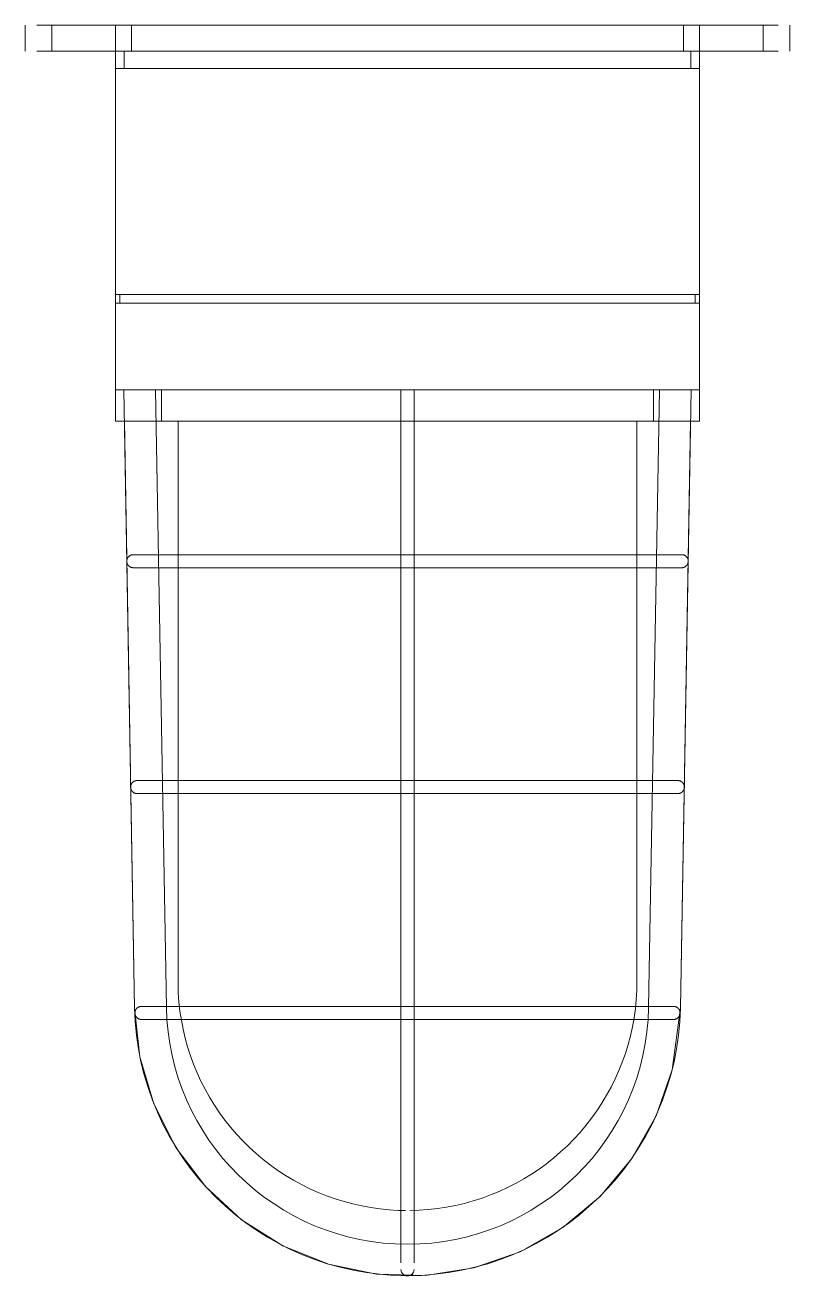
# Model space of a CAD drawing. Header units: inches. Extents: x 9661 to 15313, y -314 to 660.
# Drawn here: x 13678.9 to 13684.4, y 203.75 to 212.75 of the extents above; entities that cross this region are included whole.
import ezdxf

# ---------------------------------------------------------------- set-up
doc = ezdxf.new("R2010")
doc.units = ezdxf.units.IN
doc.header["$MEASUREMENT"] = 0
for name, color, linetype, lineweight in [('0-4', 7, 'Continuous', 9), ('0-5', 130, 'Continuous', 5), ('E-LITE-EQPM', 33, 'Continuous', 9), ('E-LITE-EQPM-1', 55, 'Continuous', 9)]:
    doc.layers.add(name, color=color, linetype=linetype, lineweight=lineweight)

# ---------------------------------------------------------------- blocks, each defined once
blk = doc.blocks.new('Lighting-Flood-Cooper-All-Pro-VT1730-LED - sconce-2283050-BUILDING SECTION - NORTH_SOUTH AT ELEVATOR AND COURTYARD - LOOKING EAST')
at = {"layer": 'E-LITE-EQPM'}
for p, q in [((-3440.2839, 212.5625), (-3440.2839, 212.4375)), ((-3436.2089, 212.4375), (-3436.2089, 212.5625)), ((-3440.3464, 212.4375), (-3440.3464, 210.8125)), ((-3440.3464, 212.4375), (-3436.1464, 212.4375)), ((-3436.1464, 210.8125), (-3436.1464, 212.4375)), ((-3440.3464, 210.8125), (-3436.1464, 210.8125)), ((-3440.3151, 210.8125), (-3440.3151, 210.75)), ((-3436.1776, 210.75), (-3436.1776, 210.8125)), ((-3440.3464, 210.75), (-3440.3464, 210.125)), ((-3440.3464, 210.75), (-3436.1464, 210.75)), ((-3436.1464, 210.125), (-3436.1464, 210.75)), ((-3440.3464, 210.125), (-3436.1464, 210.125)), ((-3440.286, 210.125), (-3440.2083, 205.6784)), ((-3439.9801, 205.6824), (-3440.0576, 210.125)), ((-3440.0145, 210.125), (-3440.0145, 209.8992)), ((-3438.2932, 210.1258), (-3438.2932, 205.6792)), ((-3438.1995, 205.6792), (-3438.1995, 210.1258)), ((-3436.5127, 205.6824), (-3436.4351, 210.125)), ((-3436.4783, 209.8992), (-3436.4783, 210.125)), ((-3436.2844, 205.6784), (-3436.2068, 210.125)), ((-3440.0145, 209.8992), (-3438.2915, 209.8992)), ((-3439.8964, 209.8992), (-3439.8964, 205.8711)), ((-3438.2012, 209.8992), (-3436.4783, 209.8992)), ((-3436.5964, 205.8711), (-3436.5964, 209.8992)), ((-3439.7819, 208.9396), (-3440.0994, 208.9396)), ((-3440.0778, 208.9396), (-3439.9159, 208.9396)), ((-3438.6875, 208.9396), (-3439.1007, 208.9396)), ((-3436.3933, 208.9396), (-3437.8052, 208.9396)), ((-3436.5768, 208.9396), (-3436.4149, 208.9396)), ((-3440.0978, 208.8459), (-3439.1007, 208.8459)), ((-3439.9144, 208.8459), (-3440.0762, 208.8459)), ((-3436.711, 208.8459), (-3436.395, 208.8459)), ((-3436.4166, 208.8459), (-3436.5783, 208.8459)), ((-3439.7516, 207.3146), (-3440.0711, 207.3146)), ((-3440.0547, 207.3146), (-3439.9448, 207.3146)), ((-3439.9335, 207.3146), (-3439.8936, 207.3146)), ((-3438.6948, 207.3146), (-3439.076, 207.3146)), ((-3436.4217, 207.3146), (-3438.2117, 207.3146)), ((-3436.5479, 207.3146), (-3436.438, 207.3146)), ((-3440.0694, 207.2209), (-3439.0759, 207.2209)), ((-3439.9454, 207.2209), (-3440.0531, 207.2209)), ((-3436.7414, 207.2209), (-3436.4233, 207.2209)), ((-3436.5592, 207.2209), (-3436.5992, 207.2209)), ((-3436.4397, 207.2209), (-3436.5473, 207.2209)), ((-3439.4819, 205.6896), (-3440.0427, 205.6896)), ((-3440.0261, 205.6896), (-3439.9077, 205.6896)), ((-3438.6877, 205.6896), (-3439.0629, 205.6896)), ((-3436.4501, 205.6896), (-3438.2464, 205.6896)), ((-3436.5899, 205.6896), (-3436.4666, 205.6896)), ((-3440.039, 205.5959), (-3439.0628, 205.5959)), ((-3439.8831, 205.5959), (-3440.0094, 205.5959)), ((-3438.2932, 205.5956), (-3438.2932, 205.3031)), ((-3437.0109, 205.5959), (-3436.4537, 205.5959)), ((-3436.4833, 205.5959), (-3436.6175, 205.5959)), ((-3438.1995, 203.9787), (-3438.1995, 204.4922)), ((-3438.2932, 203.9911), (-3438.2932, 204.2062)), ((-3438.2932, 204.206), (-3438.2932, 203.9787)), ((-3438.2932, 203.9794), (-3438.2932, 204.206)), ((-3438.1995, 204.2677), (-3438.1995, 203.9794)), ((-3438.2932, 203.8442), (-3438.2932, 203.9514)), ((-3438.1995, 203.9514), (-3438.1995, 203.8442))]:
    blk.add_line(p, q, dxfattribs=at)
at = {"layer": 'E-LITE-EQPM', "flags": 128}
for points in [[(-3440.2183, 208.8459), (-3440.2202, 208.8459), (-3440.2221, 208.846), (-3440.2239, 208.8462), (-3440.2258, 208.8465), (-3440.2276, 208.8468), (-3440.2295, 208.8472), (-3440.2313, 208.8477), (-3440.2331, 208.8483), (-3440.2348, 208.8489), (-3440.2366, 208.8496), (-3440.2383, 208.8504), (-3440.24, 208.8512), (-3440.2416, 208.8521), (-3440.2432, 208.853), (-3440.2448, 208.8541), (-3440.2463, 208.8552), (-3440.2478, 208.8563), (-3440.2492, 208.8575), (-3440.2506, 208.8588), (-3440.252, 208.8601), (-3440.2532, 208.8615), (-3440.2545, 208.8629), (-3440.2556, 208.8644), (-3440.2567, 208.8659), (-3440.2578, 208.8674), (-3440.2588, 208.869), (-3440.2597, 208.8707), (-3440.2605, 208.8723), (-3440.2613, 208.874), (-3440.262, 208.8758), (-3440.2627, 208.8775), (-3440.2632, 208.8793), (-3440.2637, 208.8811), (-3440.2642, 208.883), (-3440.2645, 208.8848), (-3440.2648, 208.8866), (-3440.265, 208.8885), (-3440.2651, 208.8904), (-3440.2652, 208.8923), (-3440.2652, 208.8941), (-3440.2651, 208.896), (-3440.2649, 208.8979), (-3440.2647, 208.8997), (-3440.2644, 208.9016), (-3440.264, 208.9034), (-3440.2635, 208.9052), (-3440.263, 208.907), (-3440.2624, 208.9088), (-3440.2617, 208.9105), (-3440.261, 208.9123), (-3440.2601, 208.914), (-3440.2593, 208.9156), (-3440.2583, 208.9172), (-3440.2573, 208.9188), (-3440.2562, 208.9203), (-3440.2551, 208.9218), (-3440.2539, 208.9233), (-3440.2527, 208.9247), (-3440.2514, 208.926), (-3440.25, 208.9273), (-3440.2486, 208.9286), (-3440.2471, 208.9297), (-3440.2456, 208.9309), (-3440.2441, 208.9319), (-3440.2425, 208.9329), (-3440.2409, 208.9339), (-3440.2392, 208.9347), (-3440.2375, 208.9355), (-3440.2358, 208.9363), (-3440.234, 208.9369), (-3440.2323, 208.9375), (-3440.2305, 208.938), (-3440.2286, 208.9385), (-3440.2268, 208.9389), (-3440.225, 208.9392), (-3440.2231, 208.9394), (-3440.2212, 208.9395), (-3440.2193, 208.9396), (-3440.2183, 208.9396)], [(-3436.2744, 208.9396), (-3436.276, 208.9396), (-3436.2807, 208.9396), (-3436.2886, 208.9396), (-3436.2996, 208.9396), (-3436.3137, 208.9396), (-3436.3309, 208.9396), (-3436.3512, 208.9396), (-3436.3745, 208.9396), (-3436.4008, 208.9396), (-3436.4301, 208.9396), (-3436.4622, 208.9396), (-3436.4973, 208.9396), (-3436.5351, 208.9396), (-3436.5756, 208.9396), (-3436.6188, 208.9396), (-3436.6647, 208.9396), (-3436.713, 208.9396), (-3436.7638, 208.9396), (-3436.817, 208.9396), (-3436.8725, 208.9396), (-3436.9302, 208.9396), (-3436.9899, 208.9396), (-3437.0517, 208.9396), (-3437.1154, 208.9396), (-3437.1809, 208.9396), (-3437.2481, 208.9396), (-3437.3169, 208.9396), (-3437.3872, 208.9396), (-3437.4589, 208.9396), (-3437.5318, 208.9396), (-3437.6059, 208.9396), (-3437.681, 208.9396), (-3437.757, 208.9396), (-3437.8338, 208.9396), (-3437.9112, 208.9396), (-3437.9892, 208.9396), (-3438.0676, 208.9396), (-3438.1462, 208.9396), (-3438.2251, 208.9396), (-3438.304, 208.9396), (-3438.3827, 208.9396), (-3438.4613, 208.9396), (-3438.5395, 208.9396), (-3438.6173, 208.9396), (-3438.6944, 208.9396), (-3438.7708, 208.9396), (-3438.8464, 208.9396), (-3438.9211, 208.9396), (-3438.9946, 208.9396), (-3439.067, 208.9396), (-3439.138, 208.9396), (-3439.2077, 208.9396), (-3439.2758, 208.9396), (-3439.3422, 208.9396), (-3439.4069, 208.9396), (-3439.4697, 208.9396), (-3439.5306, 208.9396), (-3439.5894, 208.9396), (-3439.6461, 208.9396), (-3439.7005, 208.9396), (-3439.7526, 208.9396), (-3439.8023, 208.9396), (-3439.8495, 208.9396), (-3439.8941, 208.9396), (-3439.9361, 208.9396), (-3439.9754, 208.9396), (-3440.012, 208.9396), (-3440.0457, 208.9396), (-3440.0765, 208.9396), (-3440.1044, 208.9396), (-3440.1293, 208.9396), (-3440.1512, 208.9396), (-3440.1701, 208.9396), (-3440.1859, 208.9396), (-3440.1986, 208.9396), (-3440.2082, 208.9396), (-3440.2146, 208.9396), (-3440.2179, 208.9396), (-3440.2183, 208.9396)], [(-3440.2183, 208.9396), (-3440.2168, 208.9396), (-3440.212, 208.9396), (-3440.2042, 208.9396), (-3440.1931, 208.9396), (-3440.179, 208.9396), (-3440.1618, 208.9396), (-3440.1415, 208.9396), (-3440.1182, 208.9396)], [(-3439.9955, 208.9396), (-3439.9577, 208.9396), (-3439.9171, 208.9396)], [(-3436.5986, 208.9396), (-3436.5566, 208.9396), (-3436.5173, 208.9396), (-3436.4808, 208.9396)], [(-3436.3883, 208.9396), (-3436.3634, 208.9396), (-3436.3415, 208.9396), (-3436.3226, 208.9396), (-3436.3068, 208.9396), (-3436.2941, 208.9396), (-3436.2846, 208.9396), (-3436.2782, 208.9396), (-3436.2749, 208.9396), (-3436.2744, 208.9396)], [(-3436.2744, 208.9396), (-3436.2725, 208.9396), (-3436.2707, 208.9395), (-3436.2688, 208.9393), (-3436.2669, 208.939), (-3436.2651, 208.9387), (-3436.2633, 208.9383), (-3436.2615, 208.9378), (-3436.2597, 208.9373), (-3436.2579, 208.9366), (-3436.2562, 208.9359), (-3436.2544, 208.9352), (-3436.2528, 208.9343), (-3436.2511, 208.9334), (-3436.2495, 208.9325), (-3436.2479, 208.9315), (-3436.2464, 208.9304), (-3436.2449, 208.9292), (-3436.2435, 208.928), (-3436.2421, 208.9267), (-3436.2408, 208.9254), (-3436.2395, 208.9241), (-3436.2383, 208.9226), (-3436.2371, 208.9212), (-3436.236, 208.9196), (-3436.235, 208.9181), (-3436.234, 208.9165), (-3436.2331, 208.9149), (-3436.2322, 208.9132), (-3436.2314, 208.9115), (-3436.2307, 208.9097), (-3436.2301, 208.908), (-3436.2295, 208.9062), (-3436.229, 208.9044), (-3436.2286, 208.9026), (-3436.2282, 208.9007), (-3436.2279, 208.8989), (-3436.2277, 208.897), (-3436.2276, 208.8951), (-3436.2275, 208.8933), (-3436.2276, 208.8914), (-3436.2276, 208.8895), (-3436.2278, 208.8877), (-3436.2281, 208.8858), (-3436.2284, 208.8839), (-3436.2288, 208.8821), (-3436.2292, 208.8803), (-3436.2298, 208.8785), (-3436.2304, 208.8767), (-3436.231, 208.875), (-3436.2318, 208.8733), (-3436.2326, 208.8716), (-3436.2335, 208.8699), (-3436.2344, 208.8683), (-3436.2354, 208.8667), (-3436.2365, 208.8652), (-3436.2376, 208.8637), (-3436.2388, 208.8622), (-3436.2401, 208.8608), (-3436.2414, 208.8595), (-3436.2427, 208.8582), (-3436.2442, 208.857), (-3436.2456, 208.8558), (-3436.2471, 208.8547), (-3436.2487, 208.8536), (-3436.2502, 208.8526), (-3436.2519, 208.8517), (-3436.2535, 208.8508), (-3436.2552, 208.85), (-3436.257, 208.8493), (-3436.2587, 208.8486), (-3436.2605, 208.848), (-3436.2623, 208.8475), (-3436.2641, 208.847), (-3436.2659, 208.8467), (-3436.2678, 208.8464), (-3436.2697, 208.8461), (-3436.2715, 208.846), (-3436.2734, 208.8459), (-3436.2744, 208.8459)], [(-3440.2183, 208.8459), (-3440.2168, 208.8459), (-3440.212, 208.8459), (-3440.2042, 208.8459), (-3440.1931, 208.8459), (-3440.179, 208.8459), (-3440.1618, 208.8459), (-3440.1415, 208.8459), (-3440.1182, 208.8459), (-3440.0919, 208.8459), (-3440.0627, 208.8459), (-3440.0305, 208.8459), (-3439.9955, 208.8459), (-3439.9577, 208.8459), (-3439.9171, 208.8459), (-3439.8739, 208.8459), (-3439.8281, 208.8459), (-3439.7797, 208.8459), (-3439.7289, 208.8459), (-3439.6757, 208.8459), (-3439.6203, 208.8459), (-3439.5626, 208.8459), (-3439.5028, 208.8459), (-3439.441, 208.8459), (-3439.3773, 208.8459), (-3439.3118, 208.8459), (-3439.2446, 208.8459), (-3439.1758, 208.8459), (-3439.1055, 208.8459), (-3439.0339, 208.8459), (-3438.9609, 208.8459), (-3438.8869, 208.8459), (-3438.8118, 208.8459), (-3438.7358, 208.8459), (-3438.659, 208.8459), (-3438.5815, 208.8459), (-3438.5036, 208.8459), (-3438.4252, 208.8459), (-3438.3465, 208.8459), (-3438.2677, 208.8459), (-3438.1888, 208.8459), (-3438.11, 208.8459), (-3438.0315, 208.8459), (-3437.9532, 208.8459), (-3437.8755, 208.8459), (-3437.7983, 208.8459), (-3437.7219, 208.8459), (-3437.6463, 208.8459), (-3437.5717, 208.8459), (-3437.4981, 208.8459), (-3437.4257, 208.8459), (-3437.3547, 208.8459), (-3437.2851, 208.8459), (-3437.217, 208.8459), (-3437.1506, 208.8459), (-3437.0859, 208.8459), (-3437.023, 208.8459), (-3436.9622, 208.8459), (-3436.9034, 208.8459), (-3436.8467, 208.8459), (-3436.7923, 208.8459), (-3436.7402, 208.8459), (-3436.6905, 208.8459), (-3436.6433, 208.8459), (-3436.5986, 208.8459), (-3436.5566, 208.8459), (-3436.5173, 208.8459), (-3436.4808, 208.8459), (-3436.4471, 208.8459), (-3436.4162, 208.8459), (-3436.3883, 208.8459), (-3436.3634, 208.8459), (-3436.3415, 208.8459), (-3436.3226, 208.8459), (-3436.3068, 208.8459), (-3436.2941, 208.8459), (-3436.2846, 208.8459), (-3436.2782, 208.8459), (-3436.2749, 208.8459), (-3436.2744, 208.8459)], [(-3440.1044, 208.8459), (-3440.1293, 208.8459), (-3440.1512, 208.8459), (-3440.1701, 208.8459), (-3440.1859, 208.8459), (-3440.1986, 208.8459), (-3440.2082, 208.8459), (-3440.2146, 208.8459), (-3440.2179, 208.8459), (-3440.2183, 208.8459)], [(-3439.8941, 208.8459), (-3439.9361, 208.8459), (-3439.9754, 208.8459), (-3440.012, 208.8459)], [(-3436.4973, 208.8459), (-3436.5351, 208.8459), (-3436.5756, 208.8459)], [(-3436.2744, 208.8459), (-3436.276, 208.8459), (-3436.2807, 208.8459), (-3436.2886, 208.8459), (-3436.2996, 208.8459), (-3436.3137, 208.8459), (-3436.3309, 208.8459), (-3436.3512, 208.8459), (-3436.3745, 208.8459)], [(-3440.1905, 207.2209), (-3440.1924, 207.2209), (-3440.1943, 207.221), (-3440.1961, 207.2212), (-3440.198, 207.2215), (-3440.1998, 207.2218), (-3440.2017, 207.2222), (-3440.2035, 207.2227), (-3440.2053, 207.2233), (-3440.207, 207.2239), (-3440.2088, 207.2246), (-3440.2105, 207.2254), (-3440.2122, 207.2262), (-3440.2138, 207.2271), (-3440.2154, 207.228), (-3440.217, 207.2291), (-3440.2185, 207.2302), (-3440.22, 207.2313), (-3440.2214, 207.2325), (-3440.2228, 207.2338), (-3440.2241, 207.2351), (-3440.2254, 207.2365), (-3440.2267, 207.2379), (-3440.2278, 207.2394), (-3440.2289, 207.2409), (-3440.23, 207.2424), (-3440.2309, 207.244), (-3440.2319, 207.2457), (-3440.2327, 207.2473), (-3440.2335, 207.249), (-3440.2342, 207.2508), (-3440.2349, 207.2525), (-3440.2354, 207.2543), (-3440.2359, 207.2561), (-3440.2364, 207.258), (-3440.2367, 207.2598), (-3440.237, 207.2616), (-3440.2372, 207.2635), (-3440.2373, 207.2654), (-3440.2374, 207.2673), (-3440.2374, 207.2691), (-3440.2373, 207.271), (-3440.2371, 207.2729), (-3440.2369, 207.2747), (-3440.2366, 207.2766), (-3440.2362, 207.2784), (-3440.2357, 207.2802), (-3440.2352, 207.282), (-3440.2346, 207.2838), (-3440.2339, 207.2855), (-3440.2331, 207.2873), (-3440.2323, 207.289), (-3440.2315, 207.2906), (-3440.2305, 207.2922), (-3440.2295, 207.2938), (-3440.2284, 207.2953), (-3440.2273, 207.2968), (-3440.2261, 207.2983), (-3440.2248, 207.2997), (-3440.2235, 207.301), (-3440.2222, 207.3023), (-3440.2208, 207.3036), (-3440.2193, 207.3047), (-3440.2178, 207.3059), (-3440.2163, 207.3069), (-3440.2147, 207.3079), (-3440.2131, 207.3089), (-3440.2114, 207.3097), (-3440.2097, 207.3105), (-3440.208, 207.3113), (-3440.2062, 207.3119), (-3440.2044, 207.3125), (-3440.2026, 207.313), (-3440.2008, 207.3135), (-3440.199, 207.3139), (-3440.1971, 207.3142), (-3440.1953, 207.3144), (-3440.1934, 207.3145), (-3440.1915, 207.3146), (-3440.1905, 207.3146)], [(-3436.3022, 207.3146), (-3436.3038, 207.3146), (-3436.3084, 207.3146), (-3436.3162, 207.3146), (-3436.3271, 207.3146), (-3436.341, 207.3146), (-3436.3579, 207.3146), (-3436.3779, 207.3146), (-3436.4009, 207.3146), (-3436.4268, 207.3146), (-3436.4557, 207.3146), (-3436.4874, 207.3146), (-3436.5219, 207.3146), (-3436.5592, 207.3146), (-3436.5992, 207.3146), (-3436.6418, 207.3146), (-3436.687, 207.3146), (-3436.7347, 207.3146), (-3436.7848, 207.3146), (-3436.8372, 207.3146), (-3436.8919, 207.3146), (-3436.9487, 207.3146), (-3437.0077, 207.3146), (-3437.0686, 207.3146), (-3437.1314, 207.3146), (-3437.1959, 207.3146), (-3437.2622, 207.3146), (-3437.33, 207.3146), (-3437.3993, 207.3146), (-3437.47, 207.3146), (-3437.5419, 207.3146), (-3437.6149, 207.3146), (-3437.689, 207.3146), (-3437.7639, 207.3146), (-3437.8396, 207.3146), (-3437.9159, 207.3146), (-3437.9928, 207.3146), (-3438.0701, 207.3146), (-3438.1477, 207.3146), (-3438.2254, 207.3146), (-3438.3031, 207.3146), (-3438.3808, 207.3146), (-3438.4583, 207.3146), (-3438.5354, 207.3146), (-3438.612, 207.3146), (-3438.6881, 207.3146), (-3438.7634, 207.3146), (-3438.838, 207.3146), (-3438.9116, 207.3146), (-3438.9841, 207.3146), (-3439.0554, 207.3146), (-3439.1255, 207.3146), (-3439.1941, 207.3146), (-3439.2612, 207.3146), (-3439.3267, 207.3146), (-3439.3905, 207.3146), (-3439.4524, 207.3146), (-3439.5125, 207.3146), (-3439.5704, 207.3146), (-3439.6263, 207.3146), (-3439.68, 207.3146), (-3439.7313, 207.3146), (-3439.7803, 207.3146), (-3439.8269, 207.3146), (-3439.8709, 207.3146), (-3439.9123, 207.3146), (-3439.951, 207.3146), (-3439.9871, 207.3146), (-3440.0203, 207.3146), (-3440.0507, 207.3146), (-3440.0782, 207.3146), (-3440.1028, 207.3146), (-3440.1244, 207.3146), (-3440.143, 207.3146), (-3440.1586, 207.3146), (-3440.1711, 207.3146), (-3440.1805, 207.3146), (-3440.1868, 207.3146), (-3440.1901, 207.3146), (-3440.1905, 207.3146)], [(-3440.1905, 207.3146), (-3440.189, 207.3146), (-3440.1843, 207.3146), (-3440.1765, 207.3146), (-3440.1657, 207.3146), (-3440.1518, 207.3146), (-3440.1348, 207.3146), (-3440.1148, 207.3146), (-3440.0918, 207.3146)], [(-3436.4146, 207.3146), (-3436.39, 207.3146), (-3436.3684, 207.3146), (-3436.3498, 207.3146), (-3436.3342, 207.3146), (-3436.3217, 207.3146), (-3436.3122, 207.3146), (-3436.3059, 207.3146), (-3436.3027, 207.3146), (-3436.3022, 207.3146)], [(-3436.3022, 207.3146), (-3436.3003, 207.3146), (-3436.2985, 207.3145), (-3436.2966, 207.3143), (-3436.2948, 207.314), (-3436.2929, 207.3137), (-3436.2911, 207.3133), (-3436.2893, 207.3128), (-3436.2875, 207.3123), (-3436.2857, 207.3116), (-3436.284, 207.3109), (-3436.2823, 207.3102), (-3436.2806, 207.3093), (-3436.2789, 207.3084), (-3436.2773, 207.3075), (-3436.2758, 207.3065), (-3436.2742, 207.3054), (-3436.2727, 207.3042), (-3436.2713, 207.303), (-3436.2699, 207.3017), (-3436.2686, 207.3004), (-3436.2673, 207.2991), (-3436.2661, 207.2976), (-3436.2649, 207.2962), (-3436.2638, 207.2946), (-3436.2628, 207.2931), (-3436.2618, 207.2915), (-3436.2609, 207.2899), (-3436.26, 207.2882), (-3436.2592, 207.2865), (-3436.2585, 207.2847), (-3436.2579, 207.283), (-3436.2573, 207.2812), (-3436.2568, 207.2794), (-3436.2564, 207.2776), (-3436.256, 207.2757), (-3436.2557, 207.2739), (-3436.2555, 207.272), (-3436.2554, 207.2701), (-3436.2554, 207.2683), (-3436.2554, 207.2664), (-3436.2555, 207.2645), (-3436.2556, 207.2627), (-3436.2559, 207.2608), (-3436.2562, 207.2589), (-3436.2566, 207.2571), (-3436.257, 207.2553), (-3436.2576, 207.2535), (-3436.2582, 207.2517), (-3436.2589, 207.25), (-3436.2596, 207.2483), (-3436.2604, 207.2466), (-3436.2613, 207.2449), (-3436.2622, 207.2433), (-3436.2633, 207.2417), (-3436.2643, 207.2402), (-3436.2655, 207.2387), (-3436.2667, 207.2372), (-3436.2679, 207.2358), (-3436.2692, 207.2345), (-3436.2706, 207.2332), (-3436.272, 207.232), (-3436.2734, 207.2308), (-3436.2749, 207.2297), (-3436.2765, 207.2286), (-3436.2781, 207.2276), (-3436.2797, 207.2267), (-3436.2813, 207.2258), (-3436.283, 207.225), (-3436.2848, 207.2243), (-3436.2865, 207.2236), (-3436.2883, 207.223), (-3436.2901, 207.2225), (-3436.2919, 207.222), (-3436.2938, 207.2217), (-3436.2956, 207.2214), (-3436.2975, 207.2211), (-3436.2993, 207.221), (-3436.3012, 207.2209), (-3436.3022, 207.2209)], [(-3440.1905, 207.2209), (-3440.189, 207.2209), (-3440.1843, 207.2209), (-3440.1765, 207.2209), (-3440.1657, 207.2209), (-3440.1518, 207.2209), (-3440.1348, 207.2209), (-3440.1148, 207.2209), (-3440.0918, 207.2209), (-3440.0659, 207.2209), (-3440.0371, 207.2209), (-3440.0053, 207.2209), (-3439.9708, 207.2209), (-3439.9335, 207.2209), (-3439.8936, 207.2209), (-3439.8509, 207.2209), (-3439.8058, 207.2209), (-3439.7581, 207.2209), (-3439.708, 207.2209), (-3439.6556, 207.2209), (-3439.6009, 207.2209), (-3439.544, 207.2209), (-3439.4851, 207.2209), (-3439.4242, 207.2209), (-3439.3614, 207.2209), (-3439.2968, 207.2209), (-3439.2305, 207.2209), (-3439.1627, 207.2209), (-3439.0934, 207.2209), (-3439.0227, 207.2209), (-3438.9509, 207.2209), (-3438.8778, 207.2209), (-3438.8038, 207.2209), (-3438.7289, 207.2209), (-3438.6532, 207.2209), (-3438.5768, 207.2209), (-3438.4999, 207.2209), (-3438.4227, 207.2209), (-3438.3451, 207.2209), (-3438.2674, 207.2209), (-3438.1896, 207.2209), (-3438.1119, 207.2209), (-3438.0345, 207.2209), (-3437.9574, 207.2209), (-3437.8807, 207.2209), (-3437.8047, 207.2209), (-3437.7293, 207.2209), (-3437.6548, 207.2209), (-3437.5812, 207.2209), (-3437.5087, 207.2209), (-3437.4373, 207.2209), (-3437.3673, 207.2209), (-3437.2986, 207.2209), (-3437.2315, 207.2209), (-3437.166, 207.2209), (-3437.1022, 207.2209), (-3437.0403, 207.2209), (-3436.9803, 207.2209), (-3436.9223, 207.2209), (-3436.8664, 207.2209), (-3436.8128, 207.2209), (-3436.7614, 207.2209), (-3436.7124, 207.2209), (-3436.6659, 207.2209), (-3436.6219, 207.2209), (-3436.5805, 207.2209), (-3436.5417, 207.2209), (-3436.5057, 207.2209), (-3436.4725, 207.2209), (-3436.4421, 207.2209), (-3436.4146, 207.2209), (-3436.39, 207.2209), (-3436.3684, 207.2209), (-3436.3498, 207.2209), (-3436.3342, 207.2209), (-3436.3217, 207.2209), (-3436.3122, 207.2209), (-3436.3059, 207.2209), (-3436.3027, 207.2209), (-3436.3022, 207.2209)], [(-3440.0782, 207.2209), (-3440.1028, 207.2209), (-3440.1244, 207.2209), (-3440.143, 207.2209), (-3440.1586, 207.2209), (-3440.1711, 207.2209), (-3440.1805, 207.2209), (-3440.1868, 207.2209), (-3440.1901, 207.2209), (-3440.1905, 207.2209)], [(-3436.3022, 207.2209), (-3436.3038, 207.2209), (-3436.3084, 207.2209), (-3436.3162, 207.2209), (-3436.3271, 207.2209), (-3436.341, 207.2209), (-3436.3579, 207.2209), (-3436.3779, 207.2209), (-3436.4009, 207.2209)], [(-3438.2601, 204.2214), (-3438.3124, 204.2224), (-3438.3782, 204.2264), (-3438.4439, 204.233), (-3438.5092, 204.2422), (-3438.5742, 204.254), (-3438.6386, 204.2684), (-3438.7024, 204.2853), (-3438.7654, 204.3049), (-3438.8276, 204.3269), (-3438.8889, 204.3513), (-3438.9492, 204.3783), (-3439.0083, 204.4075), (-3439.0662, 204.4392), (-3439.1228, 204.4731), (-3439.178, 204.5093), (-3439.2318, 204.5476), (-3439.2839, 204.5881), (-3439.3344, 204.6306), (-3439.3831, 204.6751), (-3439.43, 204.7215), (-3439.475, 204.7698), (-3439.5181, 204.8198), (-3439.5591, 204.8715), (-3439.598, 204.9248), (-3439.6348, 204.9796), (-3439.6693, 205.0358), (-3439.7016, 205.0934), (-3439.7315, 205.1522), (-3439.7591, 205.2122), (-3439.7842, 205.2732), (-3439.8069, 205.3352), (-3439.8271, 205.398), (-3439.8448, 205.4616), (-3439.8599, 205.5259), (-3439.8724, 205.5907), (-3439.8823, 205.6559), (-3439.8896, 205.7215), (-3439.8943, 205.7873), (-3439.8963, 205.8533), (-3439.8964, 205.8711)], [(-3436.5964, 205.8711), (-3436.5977, 205.8051), (-3436.6016, 205.7392), (-3436.6082, 205.6736), (-3436.6174, 205.6082), (-3436.6293, 205.5433), (-3436.6437, 205.4789), (-3436.6606, 205.4151), (-3436.6801, 205.3521), (-3436.7021, 205.2898), (-3436.7266, 205.2286), (-3436.7535, 205.1683), (-3436.7828, 205.1092), (-3436.8145, 205.0512), (-3436.8484, 204.9946), (-3436.8846, 204.9394), (-3436.9229, 204.8857), (-3436.9634, 204.8336), (-3437.0059, 204.7831), (-3437.0504, 204.7344), (-3437.0968, 204.6875), (-3437.1451, 204.6424), (-3437.1951, 204.5994), (-3437.2468, 204.5583), (-3437.3001, 204.5194), (-3437.3549, 204.4827), (-3437.4111, 204.4481), (-3437.4687, 204.4159), (-3437.5275, 204.3859), (-3437.5875, 204.3584), (-3437.6485, 204.3332), (-3437.7105, 204.3105), (-3437.7733, 204.2904), (-3437.8369, 204.2727), (-3437.9011, 204.2576), (-3437.9659, 204.2451), (-3438.0312, 204.2352), (-3438.0968, 204.2279), (-3438.1626, 204.2232), (-3438.2286, 204.2212)], [(-3440.2083, 205.6784), (-3440.1706, 205.3279), (-3440.0707, 204.9899), (-3439.912, 204.6752), (-3439.6995, 204.3939), (-3439.4401, 204.1552), (-3439.1422, 203.9668), (-3438.8154, 203.8347), (-3438.4703, 203.7632), (-3438.1179, 203.7546), (-3437.7697, 203.8091), (-3437.4368, 203.9251), (-3437.1301, 204.0988), (-3436.8594, 204.3246), (-3436.6334, 204.5951), (-3436.4595, 204.9017), (-3436.3433, 205.2344), (-3436.2844, 205.6784)], [(-3440.1599, 205.5959), (-3440.1618, 205.5959), (-3440.1636, 205.596), (-3440.1655, 205.5962), (-3440.1674, 205.5965), (-3440.1692, 205.5968), (-3440.171, 205.5972), (-3440.1728, 205.5977), (-3440.1746, 205.5983), (-3440.1764, 205.5989), (-3440.1781, 205.5996), (-3440.1799, 205.6004), (-3440.1815, 205.6012), (-3440.1832, 205.6021), (-3440.1848, 205.603), (-3440.1864, 205.6041), (-3440.1879, 205.6052), (-3440.1894, 205.6063), (-3440.1908, 205.6075), (-3440.1922, 205.6088), (-3440.1935, 205.6101), (-3440.1948, 205.6115), (-3440.196, 205.6129), (-3440.1972, 205.6144), (-3440.1983, 205.6159), (-3440.1993, 205.6174), (-3440.2003, 205.619), (-3440.2012, 205.6207), (-3440.2021, 205.6223), (-3440.2029, 205.624), (-3440.2036, 205.6258), (-3440.2042, 205.6275), (-3440.2048, 205.6293), (-3440.2053, 205.6311), (-3440.2057, 205.633), (-3440.2061, 205.6348), (-3440.2064, 205.6366), (-3440.2066, 205.6385), (-3440.2067, 205.6404), (-3440.2068, 205.6423), (-3440.2067, 205.6441), (-3440.2066, 205.646), (-3440.2065, 205.6479), (-3440.2062, 205.6497), (-3440.2059, 205.6516), (-3440.2055, 205.6534), (-3440.2051, 205.6552), (-3440.2045, 205.657), (-3440.2039, 205.6588), (-3440.2033, 205.6605), (-3440.2025, 205.6623), (-3440.2017, 205.664), (-3440.2008, 205.6656), (-3440.1999, 205.6672), (-3440.1989, 205.6688), (-3440.1978, 205.6703), (-3440.1967, 205.6718), (-3440.1955, 205.6733), (-3440.1942, 205.6747), (-3440.1929, 205.676), (-3440.1915, 205.6773), (-3440.1901, 205.6786), (-3440.1887, 205.6797), (-3440.1872, 205.6809), (-3440.1856, 205.6819), (-3440.184, 205.6829), (-3440.1824, 205.6839), (-3440.1808, 205.6847), (-3440.1791, 205.6855), (-3440.1773, 205.6863), (-3440.1756, 205.6869), (-3440.1738, 205.6875), (-3440.172, 205.688), (-3440.1702, 205.6885), (-3440.1684, 205.6889), (-3440.1665, 205.6892), (-3440.1646, 205.6894), (-3440.1628, 205.6895), (-3440.1609, 205.6896), (-3440.1599, 205.6896)], [(-3436.3329, 205.6896), (-3436.3344, 205.6896), (-3436.339, 205.6896), (-3436.3466, 205.6896), (-3436.3573, 205.6896), (-3436.371, 205.6896), (-3436.3877, 205.6896), (-3436.4074, 205.6896), (-3436.43, 205.6896), (-3436.4555, 205.6896), (-3436.4839, 205.6896), (-3436.5151, 205.6896), (-3436.5491, 205.6896), (-3436.5858, 205.6896), (-3436.6251, 205.6896), (-3436.6671, 205.6896), (-3436.7116, 205.6896), (-3436.7585, 205.6896), (-3436.8078, 205.6896), (-3436.8594, 205.6896), (-3436.9132, 205.6896), (-3436.9692, 205.6896), (-3437.0272, 205.6896), (-3437.0871, 205.6896), (-3437.1489, 205.6896), (-3437.2125, 205.6896), (-3437.2777, 205.6896), (-3437.3445, 205.6896), (-3437.4127, 205.6896), (-3437.4822, 205.6896), (-3437.553, 205.6896), (-3437.6249, 205.6896), (-3437.6977, 205.6896), (-3437.7715, 205.6896), (-3437.846, 205.6896), (-3437.9211, 205.6896), (-3437.9968, 205.6896), (-3438.0729, 205.6896), (-3438.1492, 205.6896), (-3438.2257, 205.6896), (-3438.3022, 205.6896), (-3438.3787, 205.6896), (-3438.4549, 205.6896), (-3438.5308, 205.6896), (-3438.6063, 205.6896), (-3438.6811, 205.6896), (-3438.7553, 205.6896), (-3438.8287, 205.6896), (-3438.9011, 205.6896), (-3438.9725, 205.6896), (-3439.0427, 205.6896), (-3439.1116, 205.6896), (-3439.1792, 205.6896), (-3439.2452, 205.6896), (-3439.3097, 205.6896), (-3439.3725, 205.6896), (-3439.4334, 205.6896), (-3439.4925, 205.6896), (-3439.5496, 205.6896), (-3439.6046, 205.6896), (-3439.6574, 205.6896), (-3439.7079, 205.6896), (-3439.7562, 205.6896), (-3439.802, 205.6896), (-3439.8453, 205.6896), (-3439.886, 205.6896), (-3439.9242, 205.6896), (-3439.9596, 205.6896), (-3439.9923, 205.6896), (-3440.0223, 205.6896), (-3440.0493, 205.6896), (-3440.0735, 205.6896), (-3440.0948, 205.6896), (-3440.1131, 205.6896), (-3440.1284, 205.6896), (-3440.1407, 205.6896), (-3440.15, 205.6896), (-3440.1563, 205.6896), (-3440.1594, 205.6896), (-3440.1599, 205.6896)], [(-3440.1599, 205.6896), (-3440.1584, 205.6896), (-3440.1538, 205.6896), (-3440.1461, 205.6896), (-3440.1354, 205.6896), (-3440.1217, 205.6896), (-3440.105, 205.6896), (-3440.0854, 205.6896), (-3440.0627, 205.6896)], [(-3439.9776, 205.6896), (-3439.9436, 205.6896), (-3439.907, 205.6896), (-3439.8676, 205.6896)], [(-3438.2932, 205.6792), (-3438.2932, 204.8601), (-3438.2932, 204.2062), (-3438.2932, 203.8442)], [(-3438.1995, 203.8442), (-3438.1995, 204.2062), (-3438.1995, 204.8601), (-3438.1995, 205.6792)], [(-3436.6067, 205.6896), (-3436.5686, 205.6896), (-3436.5331, 205.6896), (-3436.5004, 205.6896)], [(-3436.4434, 205.6896), (-3436.4192, 205.6896), (-3436.398, 205.6896), (-3436.3796, 205.6896), (-3436.3643, 205.6896), (-3436.352, 205.6896), (-3436.3427, 205.6896), (-3436.3365, 205.6896), (-3436.3333, 205.6896), (-3436.3329, 205.6896)], [(-3436.3329, 205.6896), (-3436.331, 205.6896), (-3436.3291, 205.6895), (-3436.3272, 205.6893), (-3436.3254, 205.689), (-3436.3235, 205.6887), (-3436.3217, 205.6883), (-3436.3199, 205.6878), (-3436.3181, 205.6873), (-3436.3163, 205.6866), (-3436.3146, 205.6859), (-3436.3129, 205.6852), (-3436.3112, 205.6843), (-3436.3096, 205.6834), (-3436.308, 205.6825), (-3436.3064, 205.6815), (-3436.3049, 205.6804), (-3436.3034, 205.6792), (-3436.302, 205.678), (-3436.3006, 205.6767), (-3436.2992, 205.6754), (-3436.298, 205.6741), (-3436.2967, 205.6726), (-3436.2956, 205.6712), (-3436.2945, 205.6696), (-3436.2934, 205.6681), (-3436.2924, 205.6665), (-3436.2915, 205.6649), (-3436.2907, 205.6632), (-3436.2899, 205.6615), (-3436.2892, 205.6597), (-3436.2885, 205.658), (-3436.288, 205.6562), (-3436.2875, 205.6544), (-3436.287, 205.6526), (-3436.2867, 205.6507), (-3436.2864, 205.6489), (-3436.2862, 205.647), (-3436.286, 205.6451), (-3436.286, 205.6433), (-3436.286, 205.6414), (-3436.2861, 205.6395), (-3436.2863, 205.6377), (-3436.2865, 205.6358), (-3436.2868, 205.6339), (-3436.2872, 205.6321), (-3436.2877, 205.6303), (-3436.2882, 205.6285), (-3436.2888, 205.6267), (-3436.2895, 205.625), (-3436.2902, 205.6233), (-3436.2911, 205.6216), (-3436.2919, 205.6199), (-3436.2929, 205.6183), (-3436.2939, 205.6167), (-3436.295, 205.6152), (-3436.2961, 205.6137), (-3436.2973, 205.6122), (-3436.2985, 205.6108), (-3436.2998, 205.6095), (-3436.3012, 205.6082), (-3436.3026, 205.607), (-3436.3041, 205.6058), (-3436.3056, 205.6047), (-3436.3071, 205.6036), (-3436.3087, 205.6026), (-3436.3103, 205.6017), (-3436.312, 205.6008), (-3436.3137, 205.6), (-3436.3154, 205.5993), (-3436.3172, 205.5986), (-3436.3189, 205.598), (-3436.3207, 205.5975), (-3436.3226, 205.597), (-3436.3244, 205.5967), (-3436.3262, 205.5964), (-3436.3281, 205.5961), (-3436.33, 205.596), (-3436.3318, 205.5959), (-3436.3329, 205.5959)], [(-3440.1599, 205.5959), (-3440.1584, 205.5959), (-3440.1538, 205.5959), (-3440.1461, 205.5959), (-3440.1354, 205.5959), (-3440.1217, 205.5959), (-3440.105, 205.5959), (-3440.0854, 205.5959), (-3440.0627, 205.5959), (-3440.0372, 205.5959), (-3440.0088, 205.5959), (-3439.9776, 205.5959), (-3439.9436, 205.5959), (-3439.907, 205.5959), (-3439.8676, 205.5959), (-3439.8257, 205.5959), (-3439.7812, 205.5959), (-3439.7343, 205.5959), (-3439.685, 205.5959), (-3439.6334, 205.5959), (-3439.5795, 205.5959), (-3439.5236, 205.5959), (-3439.4656, 205.5959), (-3439.4056, 205.5959), (-3439.3438, 205.5959), (-3439.2802, 205.5959), (-3439.215, 205.5959), (-3439.1483, 205.5959), (-3439.0801, 205.5959), (-3439.0105, 205.5959), (-3438.9397, 205.5959), (-3438.8679, 205.5959), (-3438.795, 205.5959), (-3438.7213, 205.5959), (-3438.6468, 205.5959), (-3438.5716, 205.5959), (-3438.4959, 205.5959), (-3438.4199, 205.5959), (-3438.3435, 205.5959), (-3438.267, 205.5959), (-3438.1905, 205.5959), (-3438.1141, 205.5959), (-3438.0378, 205.5959), (-3437.9619, 205.5959), (-3437.8865, 205.5959), (-3437.8116, 205.5959), (-3437.7374, 205.5959), (-3437.6641, 205.5959), (-3437.5917, 205.5959), (-3437.5203, 205.5959), (-3437.4501, 205.5959), (-3437.3811, 205.5959), (-3437.3136, 205.5959), (-3437.2475, 205.5959), (-3437.183, 205.5959), (-3437.1203, 205.5959), (-3437.0593, 205.5959), (-3437.0002, 205.5959), (-3436.9432, 205.5959), (-3436.8882, 205.5959), (-3436.8354, 205.5959), (-3436.7848, 205.5959), (-3436.7366, 205.5959), (-3436.6908, 205.5959), (-3436.6475, 205.5959), (-3436.6067, 205.5959), (-3436.5686, 205.5959), (-3436.5331, 205.5959), (-3436.5004, 205.5959), (-3436.4705, 205.5959), (-3436.4434, 205.5959), (-3436.4192, 205.5959), (-3436.398, 205.5959), (-3436.3796, 205.5959), (-3436.3643, 205.5959), (-3436.352, 205.5959), (-3436.3427, 205.5959), (-3436.3365, 205.5959), (-3436.3333, 205.5959), (-3436.3329, 205.5959)], [(-3440.0493, 205.5959), (-3440.0735, 205.5959), (-3440.0948, 205.5959), (-3440.1131, 205.5959), (-3440.1284, 205.5959), (-3440.1407, 205.5959), (-3440.15, 205.5959), (-3440.1563, 205.5959), (-3440.1594, 205.5959), (-3440.1599, 205.5959)], [(-3439.8453, 205.5959), (-3439.886, 205.5959), (-3439.9242, 205.5959), (-3439.9596, 205.5959)], [(-3436.5491, 205.5959), (-3436.5858, 205.5959), (-3436.6251, 205.5959)], [(-3436.3329, 205.5959), (-3436.3344, 205.5959), (-3436.339, 205.5959), (-3436.3466, 205.5959), (-3436.3573, 205.5959), (-3436.371, 205.5959), (-3436.3877, 205.5959), (-3436.4074, 205.5959), (-3436.43, 205.5959)], [(-3438.1995, 204.2876), (-3438.1995, 204.2062), (-3438.1995, 203.9911)], [(-3438.2932, 203.7966), (-3438.2927, 203.7898), (-3438.2911, 203.7832), (-3438.2886, 203.7769), (-3438.2852, 203.771), (-3438.281, 203.7656), (-3438.2761, 203.761), (-3438.2706, 203.7571), (-3438.2592, 203.7521), (-3438.2484, 203.7504), (-3438.2388, 203.751), (-3438.2308, 203.753), (-3438.2241, 203.756), (-3438.2138, 203.7635), (-3438.2077, 203.7708), (-3438.2041, 203.7769), (-3438.2006, 203.787), (-3438.1995, 203.7966)]]:
    blk.add_lwpolyline(points, dxfattribs=at)
at = {"layer": 'E-LITE-EQPM'}
blk.add_arc((-3438.2464, 205.7126), 1.7339, 181, 359, dxfattribs=at)
at = {"layer": 'E-LITE-EQPM-1'}
for p, q in [((-3440.9964, 212.75), (-3440.9964, 212.5625)), ((-3440.9107, 212.75), (-3440.8034, 212.75)), ((-3440.8034, 212.75), (-3440.595, 212.75)), ((-3440.8034, 212.75), (-3440.8034, 212.5625)), ((-3440.595, 212.75), (-3440.2319, 212.75)), ((-3436.1464, 212.75), (-3440.3464, 212.75)), ((-3440.3464, 212.75), (-3440.3464, 209.8992)), ((-3440.2319, 212.75), (-3436.2608, 212.75)), ((-3440.2319, 212.75), (-3440.2319, 212.5625)), ((-3436.2608, 212.75), (-3435.8977, 212.75)), ((-3436.2608, 212.75), (-3436.2608, 212.5625)), ((-3436.1464, 209.8992), (-3436.1464, 212.75)), ((-3435.8977, 212.75), (-3435.6893, 212.75)), ((-3435.6893, 212.75), (-3435.5821, 212.75)), ((-3435.6893, 212.75), (-3435.6893, 212.5625)), ((-3435.4964, 212.5625), (-3435.4964, 212.75)), ((-3440.8034, 212.5625), (-3440.9107, 212.5625)), ((-3440.595, 212.5625), (-3440.8034, 212.5625)), ((-3440.2319, 212.5625), (-3440.595, 212.5625)), ((-3436.2608, 212.5625), (-3440.2319, 212.5625)), ((-3435.8977, 212.5625), (-3436.2608, 212.5625)), ((-3435.6893, 212.5625), (-3435.8977, 212.5625)), ((-3435.5821, 212.5625), (-3435.6893, 212.5625)), ((-3440.3464, 209.8992), (-3436.1464, 209.8992)), ((-3440.282, 209.8992), (-3440.2084, 205.6805)), ((-3436.2107, 209.8992), (-3436.2844, 205.6805))]:
    blk.add_line(p, q, dxfattribs=at)
blk.add_arc((-3438.2464, 205.7148), 1.9623, 181, 359, dxfattribs=at)
blk = doc.blocks.new('CTR - 1st Phase - Common Walls_rvt-2-BUILDING SECTION - NORTH_SOUTH AT ELEVATOR AND COURTYARD - LOOKING EAST')
at = {"layer": '0-4'}
blk.add_blockref('Lighting-Flood-Cooper-All-Pro-VT1730-LED - sconce-2283050-BUILDING SECTION - NORTH_SOUTH AT ELEVATOR AND COURTYARD - LOOKING EAST', (0, 0), dxfattribs=at)

msp = doc.modelspace()

# ---------------------------------------------------------------- block references
at = {"layer": '0-5'}
msp.add_blockref('CTR - 1st Phase - Common Walls_rvt-2-BUILDING SECTION - NORTH_SOUTH AT ELEVATOR AND COURTYARD - LOOKING EAST', (17119.89164, 0), dxfattribs=at)

doc.saveas('drawing.dxf')
